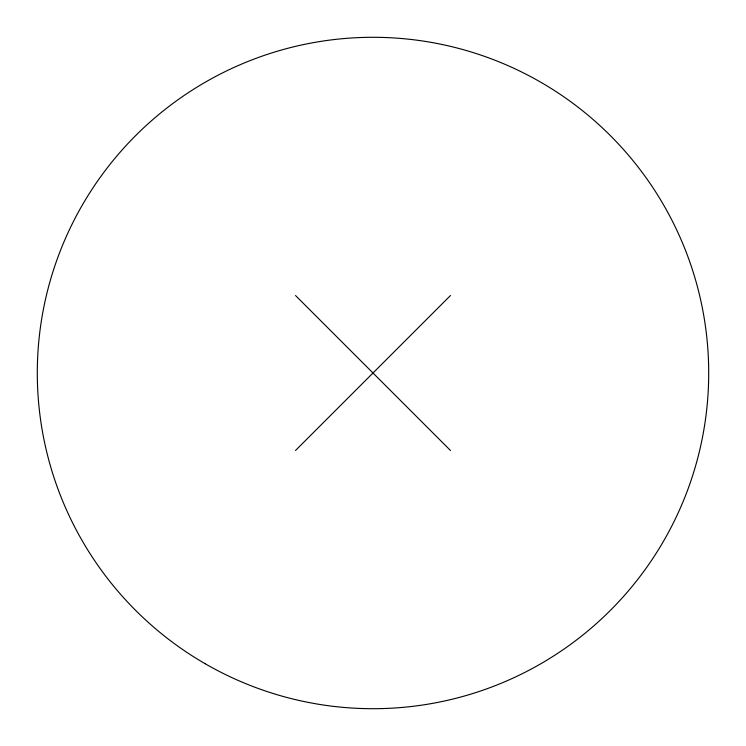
<?xml version="1.0" encoding="UTF-8"?>
<svg xmlns="http://www.w3.org/2000/svg" width="746" height="746" viewBox="0 0 746 746"><rect width="100%" height="100%" fill="white"/><g stroke="black" fill="none" stroke-linecap="round" stroke-linejoin="round"><path stroke-width="1.12" d="M295.528 450.472L450.472 295.528M295.528 295.528L450.472 450.472M205.15 663.726A335.7 335.7 0 0 0 708.7 373A335.7 335.7 0 0 0 205.15 82.274A335.7 335.7 0 0 0 205.15 663.726"/></g></svg>
